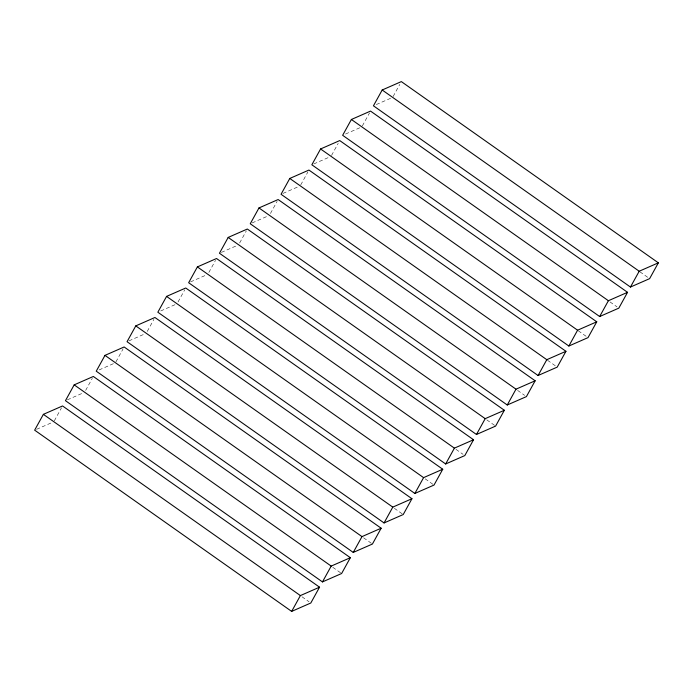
<?xml version="1.0" encoding="UTF-8"?>
<svg xmlns="http://www.w3.org/2000/svg" width="693" height="693" viewBox="0 0 693 693"><rect width="100%" height="100%" fill="white"/><g stroke="black" fill="none" stroke-linecap="round" stroke-linejoin="round"><path stroke-width="0.52" stroke-dasharray="3.46 2.6" d="M54.323 420.842L61.512 407.813M85.637 390.419L92.316 378.326M115.922 361.867L123.111 348.839M147.237 331.453L153.915 319.352M178.032 301.966L184.71 289.865M208.836 272.479L215.514 260.377M239.639 242.992L246.31 230.89M270.435 213.505L277.113 201.403M300.719 184.944L307.917 171.916M331.523 155.457L338.201 143.364M362.326 125.97L369.516 112.942M393.122 96.492L399.8 84.39M376.325 104.556L390.696 98.259M345.53 134.035L359.892 127.746M313.764 163.946L329.097 157.233M282.969 193.434L299.255 186.296M252.165 222.921L267.489 216.207M221.37 252.408L237.647 245.27M190.566 281.895L205.89 275.173M160.724 310.958L176.048 304.244M128.967 340.861L144.291 334.147M99.125 369.932L113.487 363.634M67.368 399.835L82.692 393.122M36.564 429.322L51.888 422.609M639.899 271.803L647.851 277.408M609.987 301.914L617.047 306.895M578.3 330.778L587.136 337.006M547.505 360.265L556.332 366.493M517.584 390.376L524.653 395.356M486.781 419.863L494.733 425.467M455.985 449.35L463.045 454.331M425.181 478.837L433.134 484.442M394.386 508.324L402.33 513.929M363.582 537.811L371.535 543.416M332.779 567.29L340.731 572.903M301.983 596.777L309.043 601.767"/><path stroke-width="1.04" d="M43.382 414.345L34.65 430.162L291.658 611.399L310.81 603.005L319.551 587.188L62.543 405.951L43.382 414.345L300.39 595.582L319.551 587.188M74.186 384.858L65.454 400.675L322.462 581.912L341.614 573.518L350.346 557.7L93.338 376.464L74.186 384.858L331.193 566.094L350.346 557.7M104.981 355.37L96.249 371.188L353.257 552.425L372.418 544.04L381.15 528.213L124.142 346.976L104.981 355.37L361.989 536.607L381.15 528.213M135.785 325.883L127.053 341.701L384.061 522.946L403.213 514.553L411.945 498.726L154.937 317.489L135.785 325.883L392.792 507.12L411.945 498.726M166.58 296.396L157.848 312.214L414.856 493.459L434.017 485.065L442.749 469.239L185.741 288.002L166.58 296.396L423.588 477.633L442.749 469.239M197.384 266.909L188.652 282.727L445.66 463.972L464.812 455.578L473.544 439.752L216.537 258.515L197.384 266.909L454.391 448.146L473.544 439.752M228.188 237.422L219.456 253.248L476.463 434.485L495.616 426.091L504.348 410.273L247.34 229.028L228.188 237.422L485.195 418.659L504.348 410.273M258.983 207.935L250.251 223.761L507.259 404.998L526.42 396.604L535.152 380.786L278.144 199.541L258.983 207.935L515.99 389.18L535.152 380.786M289.787 178.447L281.055 194.274L538.063 375.511L557.215 367.117L565.947 351.299L308.939 170.054L289.787 178.447L546.794 359.693L565.947 351.299M320.582 148.96L311.85 164.787L568.858 346.024L588.019 337.63L596.751 321.812L339.743 140.575L320.582 148.96L577.59 330.206L596.751 321.812M351.386 119.482L342.654 135.3L599.662 316.536L618.814 308.142L627.546 292.325L370.538 111.088L351.386 119.482L608.393 300.719L627.546 292.325M382.189 89.995L373.449 105.812L630.457 287.049L649.618 278.655L658.35 262.838L401.342 81.601L382.189 89.995L639.197 271.232L658.35 262.838M291.658 611.399L300.39 595.582M322.462 581.912L331.193 566.094M353.257 552.425L361.989 536.607M384.061 522.946L392.792 507.12M414.856 493.459L423.588 477.633M445.66 463.972L454.391 448.146M476.463 434.485L485.195 418.659M507.259 404.998L515.99 389.18M538.063 375.511L546.794 359.693M568.858 346.024L577.59 330.206M599.662 316.536L608.393 300.719M630.457 287.049L639.197 271.232"/></g></svg>
